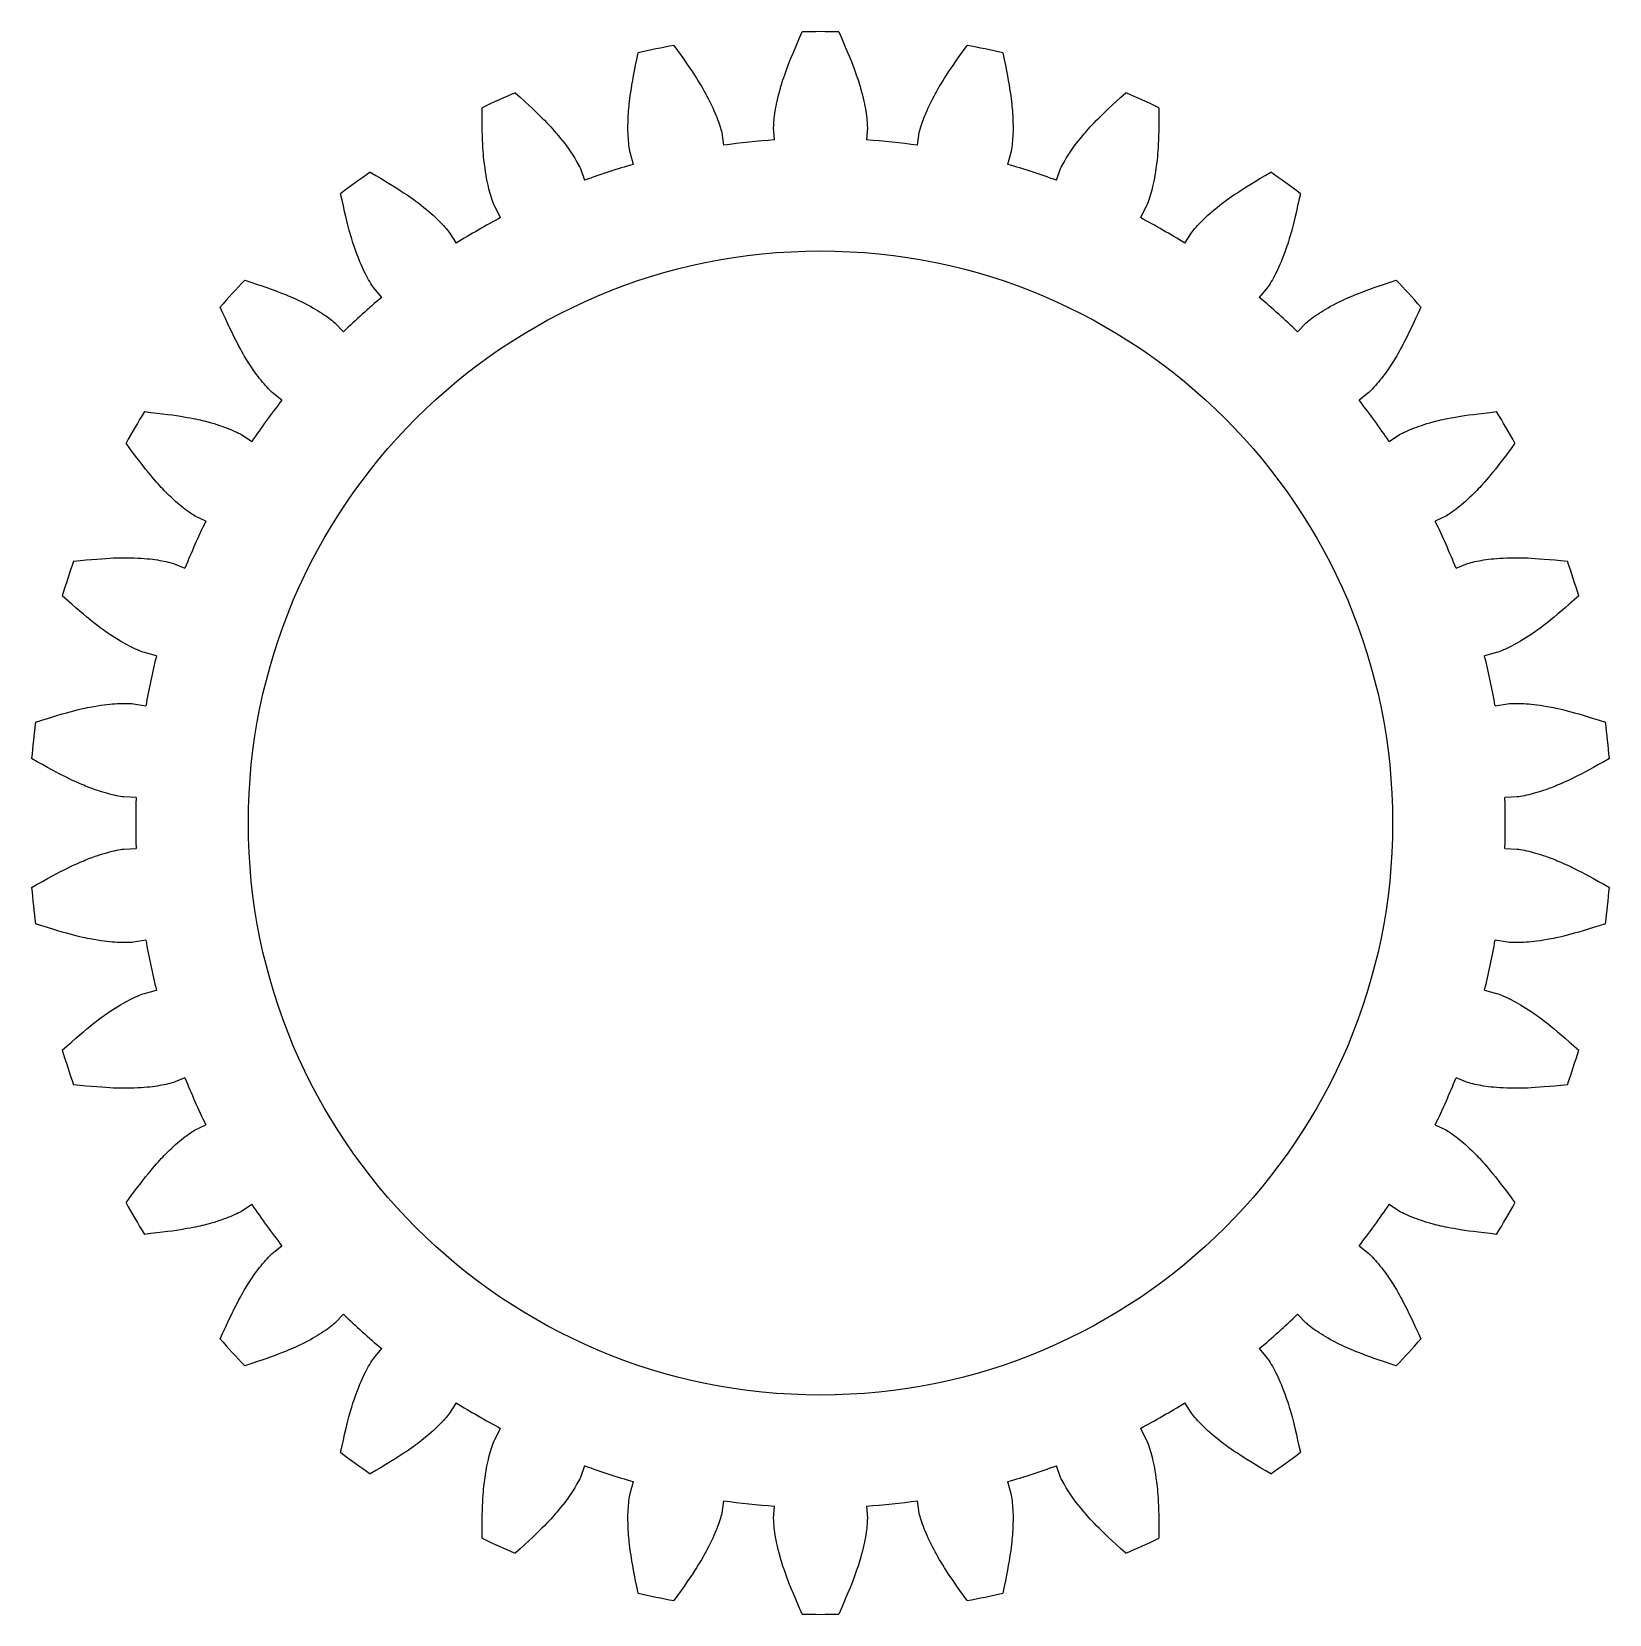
# Model space of a CAD drawing. Header units: feet. Extents: x -0.226 to 0.226, y -0.226 to 0.226.
import ezdxf

# ---------------------------------------------------------------- set-up
doc = ezdxf.new("R2010")
doc.units = ezdxf.units.FT
doc.header["$LTSCALE"] = 0.003280839895013123
doc.header["$MEASUREMENT"] = 0
doc.layers.add('L00 Model', color=254, linetype='Continuous', true_color=0xbebebe)

msp = doc.modelspace()

# ---------------------------------------------------------------- linework, layer by layer
at = {"layer": 'L00 Model'}
for p, q in [((-0.02826856318557808, 0.1974874989897916), (-0.02776239176669471, 0.1939513260715166)), ((-0.01316903124265087, 0.1954851500693525), (-0.01340913257417262, 0.1990492880806868)), ((0.01340913257417298, 0.1990492880806868), (0.01316903124265123, 0.1954851500693525)), ((0.02776239176669493, 0.1939513260715166), (0.02826856318557835, 0.1974874989897915)), ((-0.05352490439467007, 0.1884753349673337), (-0.05450078489627534, 0.1919116681380001)), ((0.05450078489627561, 0.191911668138), (0.05352490439467028, 0.1884753349673336)), ((-0.06871078708650323, 0.1872945585428823), (-0.06748046503709992, 0.1839408984426353)), ((0.06748046503710028, 0.1839408984426353), (0.0687107870865036, 0.1872945585428822)), ((-0.09154148238365467, 0.1732282433222429), (-0.09321049139462922, 0.1763865874033274)), ((0.09321049139462959, 0.1763865874033273), (0.09154148238365498, 0.1732282433222428)), ((-0.106150019880811, 0.1689159471486437), (-0.1042493181781868, 0.1658913709054523)), ((0.1042493181781872, 0.1658913709054522), (0.1061500198808114, 0.1689159471486435)), ((-0.1255572583277055, 0.1504102462026341), (-0.1278464521454759, 0.153152566402377)), ((0.1278464521454763, 0.1531525664023767), (0.1255572583277059, 0.1504102462026339)), ((-0.1389499874420188, 0.143154898315366), (-0.1364619758711572, 0.1405915944245846)), ((0.1364619758711575, 0.1405915944245844), (0.1389499874420191, 0.1431548983153657)), ((-0.1540855795922649, 0.1210185995755321), (-0.156894909462224, 0.1232250433420922)), ((0.1568949094622241, 0.1232250433420919), (0.1540855795922651, 0.1210185995755318)), ((-0.1656771737959952, 0.1111372934922907), (-0.1627105904013469, 0.1091472906340432)), ((0.1627105904013471, 0.1091472906340428), (0.1656771737959955, 0.1111372934922902)), ((-0.175879621643998, 0.08633785943530972), (-0.179086306370168, 0.08791199458839655)), ((0.1790863063701683, 0.0879119945883961), (0.1758796216439983, 0.08633785943530928)), ((-0.1851634726478022, 0.0742624556476997), (-0.1818479713589598, 0.07293272649598487)), ((0.18184797135896, 0.07293272649598445), (0.1851634726478024, 0.07426245564769934)), ((-0.1899868802658274, 0.04788374054274933), (-0.1934507723382944, 0.04875676982263444)), ((0.1934507723382945, 0.04875676982263402), (0.1899868802658276, 0.04788374054274891)), ((-0.1965572392319795, 0.03414199214050559), (-0.1930377233648057, 0.03353065224000157)), ((0.1930377233648058, 0.03353065224000124), (0.1965572392319795, 0.03414199214050528)), ((-0.1957908005618418, 0.007336872416790874), (-0.1993605112754406, 0.007470640254684052)), ((0.1993605112754405, 0.007470640254683719), (0.1957908005618418, 0.007336872416790596)), ((-0.1993605112754405, -0.007470640254683567), (-0.1957908005618418, -0.007336872416790388)), ((0.1957908005618419, -0.00733687241679086), (0.1993605112754405, -0.007470640254684011)), ((-0.1930377233648058, -0.03353065224000108), (-0.1965572392319796, -0.03414199214050512)), ((0.1965572392319795, -0.03414199214050558), (0.1930377233648057, -0.03353065224000151)), ((-0.1934507723382945, -0.04875676982263401), (-0.1899868802658276, -0.0478837405427489)), ((0.1899868802658274, -0.0478837405427493), (0.1934507723382944, -0.04875676982263441)), ((-0.18184797135896, -0.07293272649598441), (-0.1851634726478024, -0.07426245564769929)), ((0.1851634726478022, -0.07426245564769969), (0.1818479713589598, -0.0729327264959848)), ((-0.1790863063701682, -0.08791199458839613), (-0.1758796216439981, -0.0863378594353093)), ((0.175879621643998, -0.0863378594353097), (0.1790863063701681, -0.08791199458839652)), ((-0.1627105904013471, -0.1091472906340429), (-0.1656771737959955, -0.1111372934922903)), ((0.1656771737959953, -0.1111372934922906), (0.1627105904013469, -0.1091472906340432)), ((-0.1568949094622243, -0.1232250433420918), (-0.1540855795922652, -0.1210185995755317)), ((0.1540855795922649, -0.1210185995755321), (0.1568949094622239, -0.1232250433420922)), ((-0.1364619758711575, -0.1405915944245843), (-0.1389499874420192, -0.1431548983153657)), ((0.1389499874420188, -0.143154898315366), (0.1364619758711572, -0.1405915944245846)), ((-0.1278464521454763, -0.1531525664023767), (-0.1255572583277059, -0.1504102462026339)), ((0.1255572583277056, -0.1504102462026341), (0.127846452145476, -0.153152566402377)), ((-0.1042493181781872, -0.1658913709054521), (-0.1061500198808113, -0.1689159471486435)), ((0.106150019880811, -0.1689159471486437), (0.1042493181781869, -0.1658913709054523)), ((-0.09321049139462953, -0.1763865874033274), (-0.09154148238365498, -0.1732282433222428)), ((0.0915414823836547, -0.173228243322243), (0.09321049139462925, -0.1763865874033275)), ((-0.06748046503710024, -0.1839408984426353), (-0.06871078708650356, -0.1872945585428822)), ((0.06871078708650324, -0.1872945585428823), (0.06748046503709992, -0.1839408984426354)), ((-0.05450078489627576, -0.191911668138), (-0.05352490439467042, -0.1884753349673335)), ((0.05352490439467, -0.1884753349673337), (0.05450078489627533, -0.1919116681380001)), ((-0.02776239176669512, -0.1939513260715165), (-0.02826856318557849, -0.1974874989897916)), ((0.02826856318557802, -0.1974874989897916), (0.02776239176669468, -0.1939513260715166)), ((-0.01340913257417298, -0.1990492880806867), (-0.01316903124265123, -0.1954851500693525)), ((0.0131690312426509, -0.1954851500693525), (0.01340913257417262, -0.1990492880806868))]:
    msp.add_line(p, q, dxfattribs=at)
msp.add_circle((0, 0), 0.1637042347777909, dxfattribs=at)
for centre, radius, start, end in [((5.234701561107613e-14, -2.455396996836612e-13), 0.2264575247761951, 100.6796904560424, 103.3203095439574), ((1.665334536937735e-16, -2.51090814806787e-13), 0.2264575247761951, 88.6796904560425, 91.32030954395748), ((-5.206945985491984e-14, -2.456229664105081e-13), 0.2264575247761951, 76.67969045604252, 79.3203095439575), ((1.022792961435925e-13, -2.293581990997495e-13), 0.2264575247761951, 112.6796904560424, 115.3203095439574), ((-1.019739848118206e-13, -2.294414658265964e-13), 0.2264575247761951, 64.67969045604245, 67.32030954395745), ((2.858824288409778e-15, -2.750577543508825e-14), 0.1959282197171148, 93.85395829184147, 98.14604170815842), ((-3.663735981263017e-15, -2.471634008571755e-14), 0.1959282197171122, 81.85395829184117, 86.14604170815815), ((1.477151734263771e-13, -2.030459134161333e-13), 0.2264575247761951, 124.6796904560424, 127.3203095439574), ((-1.112998582186719e-14, 3.776146062506314e-14), 0.1959282197170478, 105.8539582918411, 110.1460417081595), ((-7.854827899222983e-15, -2.750577543508825e-14), 0.1959282197171157, 69.85395829184179, 74.14604170815873), ((-1.473821065189895e-13, -2.032124468698271e-13), 0.2264575247761951, 52.67969045604239, 55.32030954395739), ((-2.792210906932269e-14, 4.708733403191445e-14), 0.1959282197170324, 117.8539582918404, 122.1460417081591), ((-3.677613769070831e-14, -6.714073741420634e-14), 0.1959282197171637, 57.85395829184251, 62.14604170815839), ((1.867395127419513e-13, -1.679073546867471e-13), 0.2264575247761952, 136.6796904560425, 139.3203095439575), ((-1.864897125614107e-13, -1.6814327707948e-13), 0.2264575247761951, 40.67969045604251, 43.3203095439575), ((-1.648681191568357e-14, 1.770805724277125e-14), 0.195928219717063, 129.8539582918408, 134.1460417081589), ((1.451616604697392e-14, 1.677824545964768e-14), 0.1959282197170651, 45.8539582918408, 50.14604170815882), ((4.687916721479723e-14, -3.404221349256886e-14), 0.195928219717145, 141.8539582918418, 146.1460417081581), ((4.249378626752787e-14, 3.076705556992465e-14), 0.1959282197170348, 33.85395829184062, 38.14604170815935), ((2.175482016752994e-13, -1.253858128436036e-13), 0.2264575247761952, 148.6796904560424, 151.3203095439574), ((-2.173261570703744e-13, -1.256772463875677e-13), 0.2264575247761951, 28.67969045604247, 31.32030954395747), ((-9.71445146547012e-16, -1.40165656858926e-15), 0.1959282197170869, 153.8539582918407, 158.1460417081582), ((-1.71807013060743e-14, -8.396061623727746e-15), 0.1959282197171064, 21.85395829184158, 26.1460417081587), ((2.388089725968712e-13, -7.739642260418123e-14), 0.2264575247761952, 160.6796904560424, 163.3203095439574), ((-2.387812170212555e-13, -7.774336729937659e-14), 0.2264575247761951, 16.67969045604245, 19.32030954395744), ((8.090750291955828e-14, -1.702804564018834e-14), 0.1959282197171698, 165.8539582918421, 170.1460417081579), ((9.564571357145724e-14, 2.144118216307334e-14), 0.1959282197169893, 9.853958291839795, 14.14604170815947), ((2.496891582381977e-13, -2.602085213965211e-14), 0.2264575247761952, 172.6796904560425, 175.3203095439575), ((-2.496891582381977e-13, -2.640943019827091e-14), 0.2264575247761951, 4.679690456042494, 7.320309543957489), ((-4.340972026284362e-14, 4.579669976578771e-16), 0.1959282197170438, 177.8539582918408, 182.1460417081593), ((-2.184363800949995e-14, -9.298117831235686e-16), 0.195928219717109, 357.8539582918416, 2.146041708158777), ((2.496891582381977e-13, 2.645106356169435e-14), 0.2264575247761951, 184.6796904560424, 187.3203095439574), ((-2.497169138138133e-13, 2.607636329088336e-14), 0.2264575247761952, 352.6796904560425, 355.3203095439575), ((3.150257832373882e-14, 6.286637876939949e-15), 0.1959282197171192, 189.8539582918414, 194.1460417081582), ((-5.262457136723242e-14, 1.153244166829381e-14), 0.195928219717141, 345.8539582918416, 350.146041708158), ((2.387257058700243e-13, 7.77572450871844e-14), 0.2264575247761951, 196.6796904560425, 199.3203095439575), ((-2.388644837481024e-13, 7.739642260418123e-14), 0.2264575247761952, 340.6796904560425, 343.3203095439575), ((1.715294573045867e-14, 8.507083926190262e-15), 0.1959282197171063, 201.8539582918416, 206.1460417081587), ((-3.677613769070831e-14, 1.595945597898663e-14), 0.1959282197171273, 333.8539582918417, 338.1460417081584), ((2.173261570703744e-13, 1.257188797509912e-13), 0.2264575247761951, 208.6796904560425, 211.3203095439575), ((-2.174926905240682e-13, 1.253441794801802e-13), 0.2264575247761952, 328.6796904560425, 331.3203095439575), ((1.038058528024521e-14, 7.494005416219807e-15), 0.1959282197171, 213.8539582918413, 218.1460417081585), ((3.316791286067655e-14, -2.357836148547676e-14), 0.1959282197170465, 321.8539582918406, 326.146041708159), ((-2.844946500601964e-14, -3.282096816548119e-14), 0.1959282197170438, 225.8539582918404, 230.146041708159), ((-1.579292252529285e-14, 1.573741137406159e-14), 0.1959282197171094, 309.8539582918418, 314.1460417081588), ((1.86461956985795e-13, 1.681293992916721e-13), 0.2264575247761951, 220.6796904560424, 223.3203095439574), ((-1.867117571663357e-13, 1.678657213233237e-13), 0.2264575247761951, 316.6796904560425, 319.3203095439575), ((3.422262473407045e-14, 5.972999872483342e-14), 0.195928219717156, 237.853958291842, 242.146041708158), ((-4.6074255521944e-15, 8.382183835919932e-15), 0.1959282197170967, 297.8539582918412, 302.1460417081586), ((1.474376176702208e-13, 2.032124468698271e-13), 0.2264575247761952, 232.6796904560424, 235.3203095439574), ((-1.477429290019927e-13, 2.030320356283255e-13), 0.2264575247761951, 304.6796904560425, 307.3203095439574), ((5.190292640122607e-15, 1.794397963550409e-14), 0.1959282197171058, 249.8539582918415, 254.1460417081587), ((-2.747801985947262e-15, 6.050715484207103e-15), 0.1959282197170938, 285.8539582918414, 290.1460417081589), ((1.101896351940468e-14, 1.02098884902091e-13), 0.1959282197171898, 261.8539582918422, 266.1460417081575), ((4.718447854656915e-15, -5.140332604014475e-14), 0.1959282197170356, 273.8539582918408, 278.1460417081595), ((1.019739848118206e-13, 2.294275880387886e-13), 0.2264575247761952, 244.6796904560425, 247.3203095439575), ((-1.022792961435925e-13, 2.293026879485183e-13), 0.2264575247761952, 292.6796904560425, 295.3203095439574), ((5.201394870368858e-14, 2.456090886227003e-13), 0.2264575247761952, 256.6796904560425, 259.3203095439575), ((-5.237477118669176e-14, 2.45553577471469e-13), 0.2264575247761952, 280.6796904560425, 283.3203095439574), ((-1.665334536937735e-16, 2.510630592311713e-13), 0.2264575247761951, 268.6796904560425, 271.3203095439575)]:
    msp.add_arc(centre, radius, start, end, dxfattribs=at)
for points in [[(-0.0419667231810865, 0.2225349515763522), (-0.03588626638194312, 0.2141528781845197), (-0.03187930676071976, 0.2071662735591239), (-0.0295633616618084, 0.2019000877315448), (-0.02851271939396985, 0.1986120646355951), (-0.0282685631855781, 0.1974874989897916)], [(-0.01340913257417262, 0.1990492880806868), (-0.01340412210958453, 0.2002000421991074), (-0.01306005733739549, 0.2036346549119188), (-0.01188962279503661, 0.2092672740055395), (-0.00942282163604094, 0.2169342983070332), (-0.005217968458047728, 0.226397401338483)], [(0.005217968458048089, 0.226397401338483), (0.0094228216360413, 0.2169342983070332), (0.01188962279503697, 0.2092672740055395), (0.01306005733739585, 0.2036346549119188), (0.01340412210958489, 0.2002000421991074), (0.01340913257417298, 0.1990492880806868)], [(0.02826856318557835, 0.1974874989897915), (0.02851271939397007, 0.198612064635595), (0.02956336166180862, 0.2019000877315447), (0.03187930676072001, 0.2071662735591238), (0.03588626638194337, 0.2141528781845196), (0.04196672318108677, 0.2225349515763521)], [(-0.05450078489627537, 0.1919116681380001), (-0.05473513915683631, 0.1930383172521321), (-0.05511268916184739, 0.1964694105251551), (-0.05513891878191014, 0.2022222904021209), (-0.05432008713281554, 0.2102346486272727), (-0.05217460983697496, 0.2203651982868592)], [(0.05217460983697522, 0.2203651982868592), (0.05432008713281578, 0.2102346486272726), (0.05513891878191038, 0.2022222904021208), (0.05511268916184764, 0.1964694105251551), (0.05473513915683656, 0.1930383172521321), (0.05450078489627561, 0.191911668138)], [(-0.08731726763852708, 0.2089466565891619), (-0.07962695235762496, 0.2020119496658205), (-0.07425495763714687, 0.1960111128641009), (-0.070894719895643, 0.1913415178931918), (-0.06918341824080047, 0.1883437868010822), (-0.06871078708650323, 0.1872945585428823)], [(0.0687107870865036, 0.1872945585428822), (0.06918341824080082, 0.1883437868010822), (0.07089471989564339, 0.1913415178931917), (0.07425495763714723, 0.1960111128641009), (0.07962695235762535, 0.2020119496658204), (0.08731726763852746, 0.2089466565891618)], [(-0.09321049139462922, 0.1763865874033274), (-0.0936739679745962, 0.177439891540621), (-0.09475663200990245, 0.1807175101336123), (-0.09597837943212645, 0.1863392223379194), (-0.09684330416518849, 0.1943467359847298), (-0.09685097040447113, 0.2047019786405583)], [(0.09685097040447152, 0.2047019786405581), (0.09684330416518891, 0.1943467359847296), (0.09597837943212681, 0.1863392223379193), (0.09475663200990284, 0.1807175101336122), (0.09367396797459657, 0.1774398915406209), (0.09321049139462959, 0.1763865874033273)], [(-0.1288516285054272, 0.1862263900717262), (-0.1198875584227687, 0.1810421295858417), (-0.1133853105500114, 0.1762893259712433), (-0.1091276386794284, 0.1724204055644356), (-0.106830469731635, 0.169843981709601), (-0.106150019880811, 0.1689159471486437)], [(0.1061500198808114, 0.1689159471486435), (0.1068304697316354, 0.1698439817096009), (0.1091276386794288, 0.1724204055644354), (0.1133853105500119, 0.1762893259712431), (0.1198875584227691, 0.1810421295858415), (0.1288516285054276, 0.186226390071726)], [(-0.1278464521454759, 0.153152566402377), (-0.128518794894297, 0.1540864911177183), (-0.1302592553463571, 0.1570673873704051), (-0.1326231243457965, 0.1623122361027572), (-0.1351340040998112, 0.1699649384005469), (-0.1372944788227735, 0.1800923002585905)], [(0.137294478822774, 0.1800923002585903), (0.1351340040998115, 0.1699649384005467), (0.1326231243457969, 0.162312236102757), (0.1302592553463575, 0.1570673873704048), (0.1285187948942973, 0.1540864911177181), (0.1278464521454763, 0.1531525664023767)], [(-0.1647545549079275, 0.1553671366947915), (-0.1549085029005055, 0.152159899706439), (-0.1475601813087555, 0.1488628496034018), (-0.1425911560004142, 0.1459636941476129), (-0.139808517065728, 0.1439211796155629), (-0.1389499874420188, 0.143154898315366)], [(0.1389499874420191, 0.1431548983153657), (0.1398085170657281, 0.1439211796155626), (0.1425911560004145, 0.1459636941476126), (0.1475601813087557, 0.1488628496034015), (0.1549085029005057, 0.1521598997064388), (0.1647545549079277, 0.1553671366947914)], [(-0.156894909462224, 0.1232250433420922), (-0.1577467337755172, 0.1239987716439529), (-0.1600689241709203, 0.1265526660861656), (-0.1634716023291977, 0.1311914262893824), (-0.1675186996103766, 0.1381548574259982), (-0.1717375597045175, 0.1476117241765865)], [(0.1717375597045176, 0.1476117241765863), (0.1675186996103768, 0.138154857425998), (0.1634716023291979, 0.1311914262893822), (0.1600689241709205, 0.1265526660861654), (0.1577467337755174, 0.1239987716439526), (0.1568949094622242, 0.1232250433420919)], [(-0.1934569166808833, 0.1177175939100572), (-0.1831592024680215, 0.1166275520656581), (-0.1752859640719976, 0.1149303523846864), (-0.1698227555759014, 0.1131276688850257), (-0.1666762613283512, 0.111708331361883), (-0.1656771737959952, 0.1111372934922907)], [(0.1656771737959955, 0.1111372934922902), (0.1666762613283515, 0.1117083313618825), (0.1698227555759017, 0.1131276688850252), (0.1752859640719979, 0.114930352384686), (0.1831592024680218, 0.1166275520656576), (0.1934569166808835, 0.1177175939100567)], [(-0.179086306370168, 0.08791199458839655), (-0.1800803834379359, 0.08849171083722493), (-0.182882812913297, 0.0905069860268937), (-0.1871755868670343, 0.09433692162085361), (-0.1925820241040626, 0.1003067462413756), (-0.1986748851389312, 0.1086798074284264)], [(0.1986748851389314, 0.1086798074284259), (0.1925820241040629, 0.1003067462413751), (0.1871755868670346, 0.09433692162085316), (0.1828828129132973, 0.09050698602689325), (0.1800803834379361, 0.08849171083722451), (0.1790863063701683, 0.0879119945883961)], [(-0.2137042828856041, 0.07492322739976601), (-0.2034049659923199, 0.07599802075852174), (-0.1953509090899176, 0.07597484726974174), (-0.1896322858327288, 0.0753474216453795), (-0.1862594531694872, 0.07461329299164254), (-0.1851634726478022, 0.0742624556476997)], [(0.1851634726478023, 0.07426245564769934), (0.1862594531694872, 0.07461329299164213), (0.1896322858327289, 0.07534742164537908), (0.1953509090899177, 0.07597484726974132), (0.20340496599232, 0.07599802075852133), (0.2137042828856043, 0.07492322739976559)], [(-0.1934507723382944, 0.04875676982263444), (-0.1945436562225645, 0.04911713763656958), (-0.1977038451622618, 0.05050571637754253), (-0.2026991000906659, 0.05335944079871949), (-0.2092285900333212, 0.05807474892083397), (-0.2169291647449026, 0.06499806159206795)], [(0.2169291647449027, 0.06499806159206753), (0.2092285900333213, 0.05807474892083359), (0.202699100090666, 0.05335944079871907), (0.1977038451622619, 0.05050571637754214), (0.1945436562225646, 0.04911713763656916), (0.1934507723382945, 0.04875676982263402)], [(-0.224611746461301, 0.02885435633057168), (-0.2147609564574365, 0.03204701126527387), (-0.2068780819829437, 0.033698876761344), (-0.2011539752420004, 0.03427413052278705), (-0.1977022131350978, 0.03425729568336422), (-0.1965572392319795, 0.03414199214050559)], [(0.1965572392319796, 0.03414199214050528), (0.1977022131350978, 0.03425729568336391), (0.2011539752420004, 0.03427413052278672), (0.2068780819829437, 0.0336988767613437), (0.2147609564574365, 0.03204701126527354), (0.224611746461301, 0.02885435633057137)], [(-0.1993605112754406, 0.007470640254684052), (-0.2005044377062315, 0.00759590983102032), (-0.2038842706893313, 0.008297104569176955), (-0.2093636899821382, 0.01004989636667639), (-0.2167308625879576, 0.01330460639888828), (-0.2257025989098987, 0.01847558856883236)], [(0.2257025989098987, 0.01847558856883202), (0.2167308625879576, 0.01330460639888797), (0.2093636899821383, 0.01004989636667608), (0.2038842706893313, 0.008297104569176594), (0.2005044377062315, 0.007595909831019959), (0.1993605112754405, 0.007470640254683719)], [(-0.2257025989098987, -0.01847558856883186), (-0.2167308625879577, -0.01330460639888778), (-0.2093636899821383, -0.01004989636667589), (-0.2038842706893313, -0.008297104569176456), (-0.2005044377062316, -0.00759590983101982), (-0.1993605112754405, -0.007470640254683567)], [(0.1993605112754405, -0.007470640254684011), (0.2005044377062315, -0.007595909831020264), (0.2038842706893312, -0.0082971045691769), (0.2093636899821382, -0.01004989636667636), (0.2167308625879576, -0.01330460639888828), (0.2257025989098987, -0.01847558856883229)], [(-0.1965572392319796, -0.03414199214050512), (-0.1977022131350978, -0.03425729568336375), (-0.2011539752420005, -0.03427413052278656), (-0.2068780819829437, -0.03369887676134352), (-0.2147609564574365, -0.03204701126527337), (-0.224611746461301, -0.02885435633057118)], [(0.224611746461301, -0.02885435633057165), (0.2147609564574364, -0.03204701126527384), (0.2068780819829437, -0.03369887676134396), (0.2011539752420004, -0.03427413052278704), (0.1977022131350978, -0.03425729568336421), (0.1965572392319795, -0.03414199214050558)], [(-0.2169291647449028, -0.06499806159206747), (-0.2092285900333213, -0.05807474892083354), (-0.202699100090666, -0.05335944079871906), (-0.1977038451622619, -0.05050571637754211), (-0.1945436562225646, -0.04911713763656914), (-0.1934507723382945, -0.04875676982263401)], [(0.1934507723382944, -0.04875676982263441), (0.1945436562225644, -0.04911713763656952), (0.1977038451622618, -0.05050571637754252), (0.2026991000906658, -0.05335944079871947), (0.2092285900333211, -0.05807474892083395), (0.2169291647449026, -0.06499806159206789)], [(-0.1851634726478024, -0.07426245564769929), (-0.1862594531694873, -0.0746132929916421), (-0.189632285832729, -0.07534742164537908), (-0.1953509090899177, -0.0759748472697413), (-0.20340496599232, -0.07599802075852127), (-0.2137042828856043, -0.07492322739976554)], [(0.2137042828856041, -0.07492322739976595), (0.2034049659923198, -0.07599802075852169), (0.1953509090899176, -0.0759748472697417), (0.1896322858327288, -0.07534742164537947), (0.1862594531694871, -0.0746132929916425), (0.1851634726478022, -0.07426245564769969)], [(-0.1986748851389314, -0.108679807428426), (-0.1925820241040629, -0.1003067462413752), (-0.1871755868670346, -0.09433692162085322), (-0.1828828129132973, -0.09050698602689329), (-0.1800803834379361, -0.08849171083722457), (-0.1790863063701682, -0.08791199458839613)], [(0.1790863063701681, -0.08791199458839652), (0.1800803834379359, -0.0884917108372249), (0.1828828129132971, -0.09050698602689364), (0.1871755868670344, -0.09433692162085355), (0.1925820241040627, -0.1003067462413755), (0.1986748851389313, -0.1086798074284263)], [(-0.1656771737959955, -0.1111372934922903), (-0.1666762613283514, -0.1117083313618826), (-0.1698227555759016, -0.1131276688850253), (-0.1752859640719978, -0.114930352384686), (-0.1831592024680218, -0.1166275520656577), (-0.1934569166808835, -0.1177175939100568)], [(0.1934569166808834, -0.1177175939100571), (0.1831592024680216, -0.116627552065658), (0.1752859640719977, -0.1149303523846864), (0.1698227555759015, -0.1131276688850256), (0.1666762613283513, -0.1117083313618829), (0.1656771737959953, -0.1111372934922906)], [(-0.1717375597045177, -0.1476117241765861), (-0.1675186996103769, -0.1381548574259979), (-0.163471602329198, -0.1311914262893821), (-0.1600689241709206, -0.1265526660861652), (-0.1577467337755175, -0.1239987716439526), (-0.1568949094622242, -0.1232250433420918)], [(0.156894909462224, -0.1232250433420922), (0.1577467337755172, -0.1239987716439529), (0.1600689241709202, -0.1265526660861656), (0.1634716023291976, -0.1311914262893825), (0.1675186996103766, -0.1381548574259983), (0.1717375597045174, -0.1476117241765865)], [(-0.1389499874420192, -0.1431548983153657), (-0.1398085170657283, -0.1439211796155626), (-0.1425911560004146, -0.1459636941476126), (-0.1475601813087558, -0.1488628496034014), (-0.1549085029005058, -0.1521598997064387), (-0.1647545549079278, -0.1553671366947913)], [(0.1647545549079275, -0.1553671366947916), (0.1549085029005054, -0.152159899706439), (0.1475601813087556, -0.1488628496034018), (0.1425911560004142, -0.1459636941476129), (0.1398085170657279, -0.1439211796155629), (0.1389499874420188, -0.143154898315366)], [(-0.1372944788227739, -0.1800923002585903), (-0.1351340040998115, -0.1699649384005467), (-0.1326231243457969, -0.162312236102757), (-0.1302592553463574, -0.1570673873704048), (-0.1285187948942973, -0.1540864911177181), (-0.1278464521454763, -0.1531525664023767)], [(0.127846452145476, -0.153152566402377), (0.128518794894297, -0.1540864911177183), (0.1302592553463572, -0.1570673873704051), (0.1326231243457965, -0.1623122361027572), (0.1351340040998112, -0.1699649384005469), (0.1372944788227737, -0.1800923002585905)], [(-0.1061500198808113, -0.1689159471486435), (-0.1068304697316353, -0.1698439817096008), (-0.1091276386794288, -0.1724204055644354), (-0.1133853105500118, -0.1762893259712431), (-0.1198875584227691, -0.1810421295858415), (-0.1288516285054276, -0.186226390071726)], [(0.1288516285054272, -0.1862263900717262), (0.1198875584227687, -0.1810421295858417), (0.1133853105500115, -0.1762893259712433), (0.1091276386794285, -0.1724204055644356), (0.106830469731635, -0.169843981709601), (0.106150019880811, -0.1689159471486437)], [(-0.09685097040447144, -0.2047019786405582), (-0.09684330416518883, -0.1943467359847297), (-0.09597837943212675, -0.1863392223379194), (-0.09475663200990278, -0.1807175101336122), (-0.09367396797459654, -0.177439891540621), (-0.09321049139462953, -0.1763865874033274)], [(0.09321049139462925, -0.1763865874033275), (0.09367396797459623, -0.1774398915406211), (0.09475663200990245, -0.1807175101336123), (0.09597837943212642, -0.1863392223379195), (0.09684330416518852, -0.1943467359847298), (0.09685097040447113, -0.2047019786405583)], [(-0.06871078708650358, -0.1872945585428822), (-0.06918341824080079, -0.1883437868010822), (-0.07089471989564329, -0.1913415178931918), (-0.0742549576371472, -0.1960111128641009), (-0.07962695235762528, -0.2020119496658204), (-0.08731726763852739, -0.2089466565891619)], [(0.08731726763852707, -0.2089466565891619), (0.07962695235762496, -0.2020119496658206), (0.07425495763714687, -0.196011112864101), (0.070894719895643, -0.1913415178931919), (0.06918341824080049, -0.1883437868010823), (0.06871078708650324, -0.1872945585428823)], [(-0.05217460983697536, -0.2203651982868592), (-0.05432008713281596, -0.2102346486272726), (-0.05513891878191052, -0.2022222904021209), (-0.05511268916184776, -0.1964694105251551), (-0.05473513915683671, -0.1930383172521321), (-0.05450078489627576, -0.191911668138)], [(0.0545007848962753, -0.1919116681380001), (0.05473513915683625, -0.1930383172521322), (0.05511268916184731, -0.1964694105251552), (0.0551389187819101, -0.202222290402121), (0.0543200871328155, -0.2102346486272728), (0.05217460983697494, -0.2203651982868592)], [(-0.02826856318557849, -0.1974874989897916), (-0.02851271939397024, -0.1986120646355951), (-0.02956336166180878, -0.2019000877315447), (-0.03187930676072012, -0.2071662735591238), (-0.03588626638194353, -0.2141528781845196), (-0.04196672318108692, -0.2225349515763521)], [(-0.005217968458048089, -0.2263974013384831), (-0.0094228216360413, -0.2169342983070331), (-0.01188962279503697, -0.2092672740055395), (-0.01306005733739585, -0.2036346549119189), (-0.01340412210958489, -0.2002000421991075), (-0.01340913257417298, -0.1990492880806867)], [(0.01340913257417262, -0.1990492880806868), (0.01340412210958453, -0.2002000421991075), (0.01306005733739549, -0.2036346549119189), (0.01188962279503661, -0.2092672740055395), (0.00942282163604094, -0.2169342983070331), (0.005217968458047728, -0.2263974013384831)], [(0.04196672318108649, -0.2225349515763522), (0.03588626638194306, -0.2141528781845197), (0.03187930676071968, -0.2071662735591239), (0.02956336166180831, -0.2019000877315448), (0.02851271939396979, -0.1986120646355951), (0.02826856318557802, -0.1974874989897916)]]:
    msp.add_open_spline(points, degree=3, dxfattribs=at)

doc.saveas('drawing.dxf')
